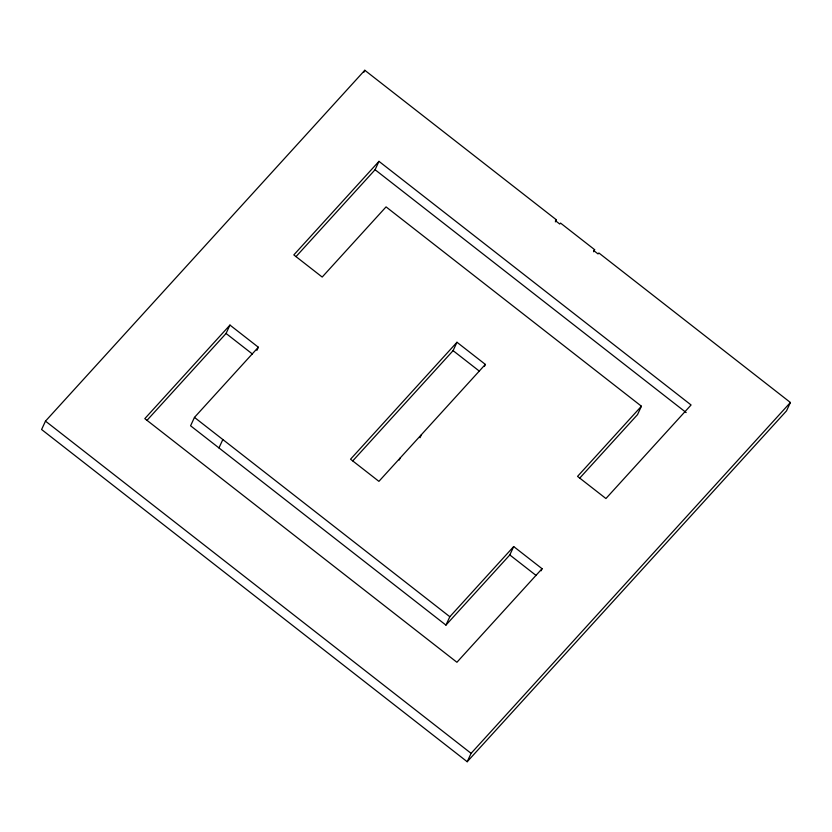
<?xml version="1.0" encoding="UTF-8"?>
<svg xmlns="http://www.w3.org/2000/svg" width="832" height="832" viewBox="0 0 832 832"><rect width="100%" height="100%" fill="white"/><g stroke="black" fill="none" stroke-linecap="round" stroke-linejoin="round"><path stroke-width="1.25" d="M45.49 421.127L41.6 429.51L467.199 761.727L786.51 410.873L790.4 402.49L598.884 252.99L598.031 253.926L593.767 250.609L594.62 249.673L560.57 223.09L559.728 224.026L555.464 220.709L556.317 219.773L364.801 70.273L45.49 421.127L471.099 753.345L467.199 761.727M147.004 420.337L226.065 333.466L229.965 325.083L258.336 347.225L256.88 350.376M258.336 347.225L194.47 417.394L190.58 425.786L445.942 625.113L509.808 554.944L513.698 546.562L542.069 568.703L541.102 570.804M363.823 72.374L364.801 70.273M218.951 447.928L222.851 439.546M296.015 256.61L375.076 169.728L378.966 161.346L691.08 404.976L605.935 498.534L577.554 476.393L641.42 406.214L386.058 206.887L322.192 277.056L293.821 254.914L378.966 161.346M399.225 460.065L400.202 457.964M352.758 460.886L453.086 350.646L456.976 342.264L485.347 364.406L484.38 366.506M420.025 437.726L421.491 434.574M555.35 221.863L556.317 219.773M593.653 251.763L594.62 249.673M445.942 625.113L449.831 616.73L513.698 546.562M641.42 406.214L637.53 414.606L579.79 478.046M229.965 325.083L144.81 418.642L456.924 662.272L542.069 568.703M456.976 342.264L350.542 459.212L378.914 481.354L485.347 364.406M471.099 753.345L790.4 402.49M375.076 169.728L686.161 412.558M453.086 350.646L479.43 371.207M226.065 333.466L252.418 354.026M509.808 554.944L536.151 575.505M194.47 417.394L449.831 616.73"/></g></svg>
